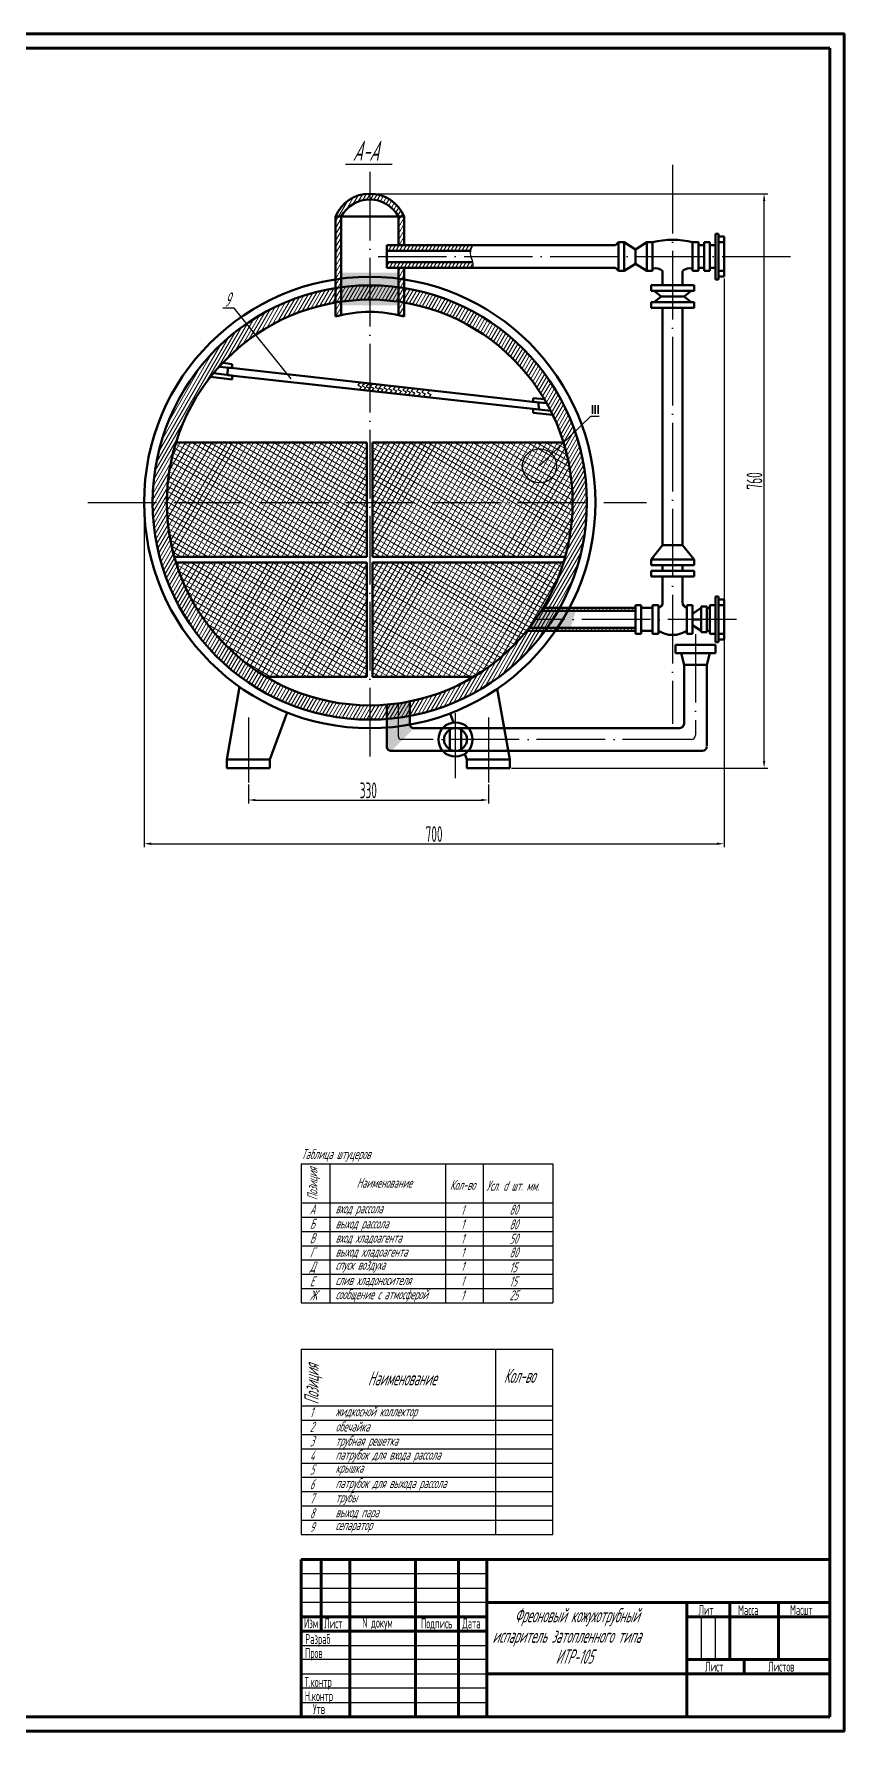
# Paper-space layout 'Испаритель' of a CAD drawing. Header units: millimetres. Extents: x 0 to 1386, y 0 to 594.
# Drawn here: x 557 to 841, y 0 to 594 of the extents above; entities that cross this region are included whole.
import ezdxf

# ---------------------------------------------------------------- set-up
doc = ezdxf.new("R2010")
doc.units = ezdxf.units.MM
doc.header["$PDMODE"] = 3
doc.header["$PDSIZE"] = 5
doc.linetypes.add('ACAD_ISO04W100', pattern=[30, 24, -3, 0, -3])
doc.styles.get("Standard").update_dxf_attribs({"font": 'romans.shx', "width": 0.5, "height": 5.5})
doc.dimstyles.new('DIN', dxfattribs={"dimtxt": 2.5, "dimasz": 2.5, "dimexe": 1.25, "dimexo": 0.625, "dimtad": 1, "dimtih": 1, "dimdec": 4, "dimdsep": 46, "dimlunit": 6, "dimtxsty": 'Standard', "dimcen": 2.5, "dimadec": 0, "dimazin": 0, "dimtfac": 1, "dimtdec": 4, "dimtmove": 0, "dimatfit": 3, "dimfxl": 0, "dimtvp": 1, "dimtolj": 1, "dimtzin": 0, "dimarcsym": 0})
pattern_1 = [(60, (0, -15.6214), (-0.9623707, 0.555625), [])]

# ---------------------------------------------------------------- blocks, each defined once
blk = doc.blocks.new('*D29')
at = {"color": 0, "lineweight": -2}
for p, q in [((632.5, 331.32), (632.5, 324.62)), ((716.5, 331.32), (716.5, 324.62)), ((635, 325.87), (714, 325.87))]:
    blk.add_line(p, q, dxfattribs=at)
at = {"color": 0, "lineweight": 50}
for points in [[(635, 326.28), (635, 325.45), (632.5, 325.87)], [(714, 326.28), (714, 325.45), (716.5, 325.87)]]:
    blk.add_solid(points, dxfattribs=at)
at = {"layer": 'Defpoints', "color": 0, "lineweight": 50}
for p in [(632.5, 331.95), (716.5, 331.95), (716.5, 325.87)]:
    blk.add_point(p, dxfattribs=at)
at = {"color": 0, "lineweight": 25, "insert": (674.5, 329.24), "char_height": 5.5, "attachment_point": 5}
blk.add_mtext('\\A1;330', dxfattribs=at)
blk = doc.blocks.new('*D30')
at = {"color": 0, "lineweight": -2}
for p, q in [((799, 508.46), (799, 309.32)), ((596, 429.38), (596, 309.32)), ((598.5, 310.57), (796.5, 310.57))]:
    blk.add_line(p, q, dxfattribs=at)
at = {"color": 0, "lineweight": 50}
for points in [[(598.5, 310.99), (598.5, 310.15), (596, 310.57)], [(796.5, 310.99), (796.5, 310.15), (799, 310.57)]]:
    blk.add_solid(points, dxfattribs=at)
at = {"layer": 'Defpoints', "color": 0, "lineweight": 50}
for p in [(799, 509.08), (596, 430), (799, 310.57)]:
    blk.add_point(p, dxfattribs=at)
at = {"color": 0, "lineweight": 25, "insert": (697.5, 313.95), "char_height": 5.5, "attachment_point": 5}
blk.add_mtext('\\A1;700', dxfattribs=at)
blk = doc.blocks.new('*D31')
at = {"color": 0, "lineweight": -2}
for p, q in [((675.62, 538.08), (814.27, 538.08)), ((813.02, 339.56), (813.02, 535.58)), ((724.62, 337.06), (814.27, 337.06))]:
    blk.add_line(p, q, dxfattribs=at)
at = {"color": 0, "lineweight": 50}
for points in [[(812.61, 535.58), (813.44, 535.58), (813.02, 538.08)], [(812.61, 339.56), (813.44, 339.56), (813.02, 337.06)]]:
    blk.add_solid(points, dxfattribs=at)
at = {"layer": 'Defpoints', "color": 0, "lineweight": 50}
for p in [(675, 538.08), (813.02, 538.08), (724, 337.06)]:
    blk.add_point(p, dxfattribs=at)
at = {"color": 0, "lineweight": 25, "insert": (809.65, 437.57), "char_height": 5.5, "attachment_point": 5, "rotation": 90}
blk.add_mtext('\\A1;760', dxfattribs=at)

psp = doc.layouts.new('Испаритель')

# ---------------------------------------------------------------- hatches: boundary and pattern name
at = {"lineweight": 20}
h = psp.add_hatch(dxfattribs=at)
h.set_pattern_fill('ANSI31', color=256, scale=0.35, angle=15, style=0)
h.set_pattern_definition(pattern_1)
h.paths.add_polyline_path([(663, 530.08329), (665, 530.08329, -0.59999999), (685, 530.08329), (687, 530.08329, 0.666666667)])
h = psp.add_hatch(dxfattribs=at)
h.set_pattern_fill('ANSI31', color=256, scale=0.35, angle=15, style=0)
h.set_pattern_definition(pattern_1)
h.paths.add_polyline_path([(665, 530.08329), (663, 530.08329), (663, 495.08329, -0.011454371), (665, 495.58735)])
h = psp.add_hatch(dxfattribs=at)
h.set_pattern_fill('ANSI31', color=256, scale=0.35, angle=15, style=0)
h.set_pattern_definition(pattern_1)
h.paths.add_polyline_path([(687, 530.08329), (685, 530.08329), (685, 520.08329), (687, 520.08329)])
h = psp.add_hatch(dxfattribs=at)
h.set_pattern_fill('ANSI31', color=256, scale=0.35, angle=15, style=0)
h.set_pattern_definition(pattern_1)
h.paths.add_polyline_path([(710.87997, 520.08329), (681, 520.08329), (681, 518.08329), (710.13256, 518.08329)])
h = psp.add_hatch(dxfattribs=at)
h.set_pattern_fill('ANSI31', color=256, scale=0.35, angle=15, style=0)
h.set_pattern_definition(pattern_1)
h.paths.add_polyline_path([(710.87443, 514.08329), (681, 514.08329), (681, 512.08329), (710.8584, 512.08329)])
h = psp.add_hatch(dxfattribs=at)
h.set_pattern_fill('ANSI31', color=256, scale=0.35, angle=15, style=0)
h.set_pattern_definition(pattern_1)
h.paths.add_polyline_path([(687, 512.08329), (685, 512.08329), (685, 495.58735, -0.011454371), (687, 495.08329)])
h = psp.add_hatch(dxfattribs=at)
h.set_pattern_fill('ANSI31', color=256, scale=0.35, angle=15, style=0)
edge = h.paths.add_edge_path(flags=16)
edge.add_arc((675, 430), 71, 0, 360)
edge = h.paths.add_edge_path()
edge.add_arc((675, 430), 76, 0, 360)
at = {"lineweight": 50, "true_color": 0xffffff}
for points in [[(685, 510.38747), (665, 510.38747), (665, 498.96443), (685, 498.96443)], [(735.02769, 392.0833), (733.16733, 389.0833), (730.7882, 386.0833), (745.29927, 386.0833), (747.11096, 392.0833)]]:
    psp.add_hatch(color=7, dxfattribs=at).paths.add_polyline_path(points)
at = {"lineweight": 20}
h = psp.add_hatch(dxfattribs=at)
h.set_pattern_fill('ANSI37', color=256, scale=0.5, angle=15, style=0)
h.paths.add_polyline_path([(674, 451), (607.1767, 451, 0.075207907), (604, 430), (674, 430)])
h.paths.add_polyline_path([(674, 430), (604, 430, 0.067830536), (606.58947, 411), (674, 411)])
h = psp.add_hatch(dxfattribs=at)
h.set_pattern_fill('ANSI37', color=256, scale=0.5, angle=15, style=0)
h.paths.add_polyline_path([(742.8233, 451), (676, 451), (676, 430), (746, 430, 0.075207907)])
h.paths.add_polyline_path([(746, 430), (676, 430), (676, 411), (743.41053, 411, 0.067830536)])
h = psp.add_hatch(dxfattribs=at)
h.set_pattern_fill('ANSI37', color=256, scale=0.5, angle=15, style=0)
h.paths.add_polyline_path([(674, 409), (607.1767, 409, 0.185419544), (638.6682, 369), (674, 369)])
h = psp.add_hatch(dxfattribs=at)
h.set_pattern_fill('ANSI37', color=256, scale=0.5, angle=15, style=0)
h.paths.add_polyline_path([(742.8233, 409), (676, 409), (676, 369), (711.25914, 369), (713.61979, 370.42222, 0.175623862)])
at = {"lineweight": 50, "true_color": 0xffffff}
h = psp.add_hatch(color=7, dxfattribs=at)
h.paths.add_polyline_path([(747.11096, 392.0833), (735.02769, 392.0833), (735.64781, 393.0833), (747.11096, 393.0833)], flags=17)
edge = h.paths.add_edge_path(flags=17)
edge.add_line((747.11096, 392.0833), (735.02769, 392.0833))
edge.add_line((745.29927, 386.0833), (747.11096, 392.0833))
edge.add_line((745.29927, 386.0833), (730.7882, 386.0833))
edge.add_line((730.7882, 386.0833), (733.16733, 389.0833))
edge.add_line((735.02769, 392.0833), (733.16733, 389.0833))
edge = h.paths.add_edge_path()
edge.add_line((735.64781, 393.0833), (747.11096, 393.0833))
edge.add_line((735.02769, 392.0833), (735.64781, 393.0833))
edge.add_line((735.02769, 392.0833), (733.16733, 389.0833))
edge.add_line((733.16733, 389.0833), (730.7882, 386.0833))
edge.add_line((729.98627, 385.0833), (730.7882, 386.0833))
edge.add_line((729.98627, 385.0833), (745.29927, 385.0833))
edge.add_line((745.29927, 386.0833), (745.29927, 385.0833))
edge.add_line((745.29927, 386.0833), (747.11096, 392.0833))
edge.add_line((747.11096, 393.0833), (747.11096, 392.0833))
h.paths.add_polyline_path([(745.29927, 386.0833), (745.29927, 385.0833), (729.98627, 385.0833), (730.7882, 386.0833)], flags=17)
at = {"lineweight": 20}
h = psp.add_hatch(dxfattribs=at)
h.set_pattern_fill('ANSI31', color=256, scale=0.35, angle=15, style=0)
h.paths.add_polyline_path([(768, 393.0833), (744.84381, 393.0833, -0.003593203), (744.30602, 392.0833), (768, 392.0833)])
h.paths.add_polyline_path([(744.84381, 393.0833), (741.4316, 393.0833, -0.003779305), (740.86595, 392.0833), (744.30602, 392.0833, 0.003593203)])
h.paths.add_polyline_path([(741.4316, 393.0833), (735.64781, 393.0833, -0.004143272), (735.02769, 392.0833), (740.86595, 392.0833, 0.003779305)])
h.paths.add_polyline_path([(740.66828, 386.0833), (737.0268, 386.0833, -0.004053988), (736.30653, 385.0833), (739.98838, 385.0833, 0.003826767)])
h.paths.add_polyline_path([(768, 386.0833), (740.66828, 386.0833, -0.003826767), (739.98838, 385.0833), (768, 385.0833)])
h.paths.add_polyline_path([(737.0268, 386.0833), (730.7882, 386.0833, -0.004513583), (729.98627, 385.0833), (736.30653, 385.0833, 0.004053988)])
at = {"lineweight": 50, "true_color": 0xffffff}
h = psp.add_hatch(color=7, dxfattribs=at)
edge = h.paths.add_edge_path()
edge.add_line((681, 344.55504), (681, 359.25398))
edge.add_line((681, 359.25398), (685, 359.70775))
edge.add_line((685, 359.70775), (688.99999, 360.39396))
edge.add_line((688.99999, 360.39396), (688.99999, 352.55504))
edge.add_arc((690.44521, 352.50025), 1.44625, 177.82893342, 272.17106658)
edge.add_line((690.49999, 351.05504), (682.5, 343.05504))
edge.add_arc((682.42012, 344.47516), 1.42236, 176.78046186, 273.21953814, ccw=False)

# ---------------------------------------------------------------- linework, layer by layer
at = {"lineweight": 100}
for p, q in [((20, 589), (836, 589)), ((836, 589), (836, 5)), ((651, 60), (651, 5)), ((836, 60), (651, 60)), ((658, 60), (658, 35)), ((668, 60), (668, 5)), ((691, 5), (691, 60)), ((706, 60), (706, 5)), ((716, 60), (716, 5)), ((716, 45), (836, 45)), ((786, 45), (786, 5)), ((801, 45), (801, 25)), ((818, 45), (818, 25)), ((651, 40), (716, 40)), ((786, 40), (836, 40)), ((716, 35), (651, 35)), ((836, 25), (786, 25)), ((806, 25), (806, 20)), ((836, 20), (716, 20)), ((20, 5), (836, 5))]:
    psp.add_line(p, q, dxfattribs=at)
at = {"lineweight": 30}
for p, q in [((666.44473, 548.37589), (682.85025, 548.37589)), ((627.49785, 498.00829), (623.53595, 498.00829)), ((647.44763, 473.24643), (627.49785, 498.00829)), ((734.39225, 442.84622), (752.32644, 460.26099)), ((752.32644, 460.26099), (755.30187, 460.26099))]:
    psp.add_line(p, q, dxfattribs=at)
at = {"linetype": 'ACAD_ISO04W100', "lineweight": 30}
for p, q in [((781, 548.16958), (781, 352.55504)), ((675, 545.70472), (675, 340.8924)), ((677.87998, 516.08329), (822.63708, 516.08329)), ((576.35061, 430), (771.89031, 430)), ((803.32403, 389.0833), (733.02434, 389.0833)), ((789, 383.96231), (789, 348.55504)), ((685, 348.05504), (685, 359.70775)), ((632.5, 354.77759), (632.5, 331.94823)), ((705, 333.51363), (705, 356.25796)), ((716.5, 354.77759), (716.5, 331.94823)), ((787.5, 347.05504), (686, 347.05504))]:
    psp.add_line(p, q, dxfattribs=at)
at = {"lineweight": 50}
for p, q in [((675, 530.08329), (663, 530.08329)), ((663, 530.08329), (663, 495.08329)), ((665, 530.08329), (665, 495.58735)), ((675, 530.08329), (687, 530.08329)), ((685, 530.08329), (685, 520.08329)), ((687, 530.08329), (687, 520.08329)), ((796, 524.0833), (796, 508.0833)), ((796, 524.0833), (797, 524.0833)), ((797, 524.0833), (797, 508.0833)), ((797, 524.0833), (797, 523.0833)), ((797, 523.0833), (799, 523.0833)), ((799, 523.0833), (799, 509.0833)), ((681, 520.08329), (761, 520.08329)), ((681, 520.08329), (681, 512.08329)), ((681, 518.08329), (710.13256, 518.08329)), ((761, 520.08329), (762, 521.0833)), ((762, 521.0833), (762, 511.0833)), ((762, 521.0833), (764, 521.0833)), ((764, 521.0833), (764, 511.0833)), ((764, 521.0833), (768, 518.5833)), ((768, 518.5833), (772, 521.0833)), ((768, 518.5833), (768, 513.5833)), ((772, 521.0833), (772, 511.0833)), ((772, 521.0833), (774, 521.0833)), ((774, 521.0833), (774, 511.0833)), ((788, 521.0833), (788, 511.0833)), ((788, 521.0833), (790, 521.0833)), ((790, 521.0833), (790, 511.0833)), ((790, 520.08329), (792, 520.08329)), ((792, 521.0833), (792, 511.0833)), ((792, 521.0833), (794, 521.0833)), ((794, 521.0833), (794, 511.0833)), ((794, 520.08329), (796, 520.08329)), ((797, 521.0833), (799, 521.0833)), ((681, 514.08329), (710.87443, 514.08329)), ((681, 512.08329), (761, 512.08329)), ((685, 512.08329), (685, 495.58735)), ((687, 512.08329), (687, 495.08329)), ((761, 512.08329), (762, 511.0833)), ((762, 511.0833), (764, 511.0833)), ((764, 511.0833), (768, 513.5833)), ((768, 513.5833), (772, 511.0833)), ((772, 511.0833), (774, 511.0833)), ((777.5, 506.0833), (777.5, 511.0833)), ((784.5, 506.0833), (784.5, 511.0833)), ((788, 511.0833), (790, 511.0833)), ((790, 512.08329), (792, 512.08329)), ((792, 511.0833), (794, 511.0833)), ((794, 512.08329), (796, 512.08329)), ((799, 511.0833), (797, 511.0833)), ((773.5, 506.0833), (788.5, 506.0833)), ((773.5, 506.0833), (773.5, 504.0833)), ((788.5, 506.0833), (788.5, 504.0833)), ((797, 508.0833), (796, 508.0833)), ((799, 509.0833), (797, 509.0833)), ((773.5, 504.0833), (788.5, 504.0833)), ((773.5, 500.0833), (788.5, 500.0833)), ((773.5, 500.0833), (773.5, 498.0833)), ((774.5, 504.0833), (777, 502.0833)), ((774.5, 500.0833), (777, 502.0833)), ((785, 502.0833), (777, 502.0833)), ((787.5, 504.0833), (785, 502.0833)), ((785, 502.0833), (787.5, 500.0833)), ((788.5, 500.0833), (788.5, 498.0833)), ((773.5, 498.0833), (788.5, 498.0833)), ((777.5, 498.0833), (777.5, 415.0833)), ((784.5, 498.0833), (784.5, 415.0833)), ((626.88671, 474.4397), (620.25983, 475.2163)), ((626.88671, 477.02524), (622.47637, 477.54208)), ((626.88671, 478.37857), (623.65668, 478.87982)), ((626.88671, 477.02524), (626.88671, 478.37857)), ((626.88671, 473.08637), (619.26164, 473.97994)), ((626.88671, 473.08637), (626.88671, 474.4397)), ((700.35585, 466.29706), (651.85321, 471.67265)), ((732.17291, 465.24364), (732.17291, 466.57116)), ((736.11739, 466.13399), (732.17291, 466.57116)), ((736.93384, 464.71598), (732.17291, 465.24364)), ((734.0489, 465.03572), (736.93384, 464.71598)), ((738.33542, 462.08776), (732.17291, 462.77076)), ((732.17291, 461.44324), (732.17291, 462.77076)), ((739.0275, 460.68354), (732.17291, 461.44324)), ((674, 451), (607.1767, 451)), ((674, 451), (674, 411)), ((676, 451), (676, 411)), ((676, 451), (742.8233, 451)), ((606.58947, 411), (674, 411)), ((676, 411), (743.41053, 411)), ((773.5, 410.0833), (777.5, 415.0833)), ((773.5, 410.0833), (788.5, 410.0833)), ((773.5, 410.0833), (773.5, 408.0833)), ((777.5, 415.0833), (784.5, 415.0833)), ((788.5, 410.0833), (784.5, 415.0833)), ((788.5, 410.0833), (788.5, 408.0833)), ((607.1767, 409), (674, 409)), ((674, 409), (674, 369)), ((676, 409), (742.8233, 409)), ((676, 409), (676, 369)), ((773.5, 408.0833), (788.5, 408.0833)), ((773.5, 406.0833), (788.5, 406.0833)), ((773.5, 406.0833), (773.5, 404.0833)), ((773.5, 404.0833), (788.5, 404.0833)), ((777.5, 408.0833), (777.5, 406.0833)), ((777.5, 404.0833), (777.5, 395.0833)), ((784.5, 408.0833), (784.5, 406.0833)), ((784.5, 404.0833), (784.5, 395.0833)), ((788.5, 406.0833), (788.5, 404.0833)), ((768, 392.0833), (735.02769, 392.0833)), ((768, 393.0833), (735.64781, 393.0833)), ((741.4316, 393.0833), (735.64781, 393.0833)), ((742.60623, 392.0833), (740.86595, 392.0833)), ((768, 394.08331), (768, 384.08331)), ((768, 394.08331), (770, 394.08331)), ((770, 394.08331), (770, 384.08331)), ((774, 393.0833), (770, 393.0833)), ((774, 394.08331), (774, 384.08331)), ((774, 394.08331), (776, 394.08331)), ((776, 394.08331), (776, 384.08331)), ((786, 394.08331), (786, 384.08331)), ((786, 394.08331), (788, 394.08331)), ((788, 394.08331), (788, 384.08331)), ((791, 393.0833), (788, 391.0833)), ((793, 393.5833), (791, 393.5833)), ((791, 393.5833), (791, 384.5833)), ((793, 393.5833), (793, 384.5833)), ((794, 393.0833), (793, 393.0833)), ((794, 394.08331), (794, 384.08331)), ((794, 394.08331), (796, 394.08331)), ((796, 397.08331), (796, 381.08331)), ((796, 397.08331), (797, 397.08331)), ((796, 394.08331), (796, 384.08331)), ((797, 397.08331), (797, 381.08331)), ((797, 397.08331), (797, 396.08331)), ((797, 396.08331), (799, 396.08331)), ((797, 394.08331), (799, 394.08331)), ((799, 396.08331), (799, 382.08331)), ((788, 389.0833), (791, 389.0833)), ((791, 385.0833), (788, 387.0833)), ((768, 385.0833), (729.98627, 385.0833)), ((768, 386.0833), (730.7882, 386.0833)), ((768, 384.08331), (770, 384.08331)), ((774, 385.0833), (770, 385.0833)), ((774, 384.08331), (776, 384.08331)), ((782, 380.22809), (796, 380.22809)), ((782, 380.22809), (782, 377.2281)), ((786, 384.08331), (788, 384.08331)), ((793, 384.5833), (791, 384.5833)), ((794, 385.0833), (793, 385.0833)), ((794, 384.08331), (796, 384.08331)), ((797, 381.08331), (796, 381.08331)), ((796, 380.22809), (796, 377.2281)), ((799, 384.08331), (797, 384.08331)), ((799, 382.08331), (797, 382.08331)), ((782, 377.2281), (796, 377.2281)), ((784, 377.2281), (785, 373.2281)), ((794, 377.2281), (793, 373.2281)), ((638.6682, 369), (674, 369)), ((676, 369), (711.3318, 369)), ((709.6198, 368.01234), (713.61979, 370.42222)), ((785, 373.2281), (793, 373.2281)), ((785, 373.2281), (785, 352.55504)), ((793, 373.2281), (793, 344.79478)), ((625, 340.05504), (629.42348, 365.47264)), ((705.6198, 365.942), (709.6198, 368.01234)), ((724, 340.05504), (719.63818, 364.82)), ((640, 340.05504), (646.0636, 356.49024)), ((681, 344.55504), (681, 359.25398)), ((688.99999, 352.55504), (688.99999, 360.39396)), ((783.5, 351.05504), (690.49999, 351.05504)), ((703, 350.51914), (703, 343.59094)), ((704.31889, 353.01626), (703.17133, 356.19366)), ((707, 350.51914), (707, 343.59094)), ((625, 340.05504), (640, 340.05504)), ((625, 340.05504), (625, 337.05504)), ((640, 337.05504), (640, 340.05504)), ((791.5, 343.05504), (682.5, 343.05504)), ((709, 340.05504), (708.28516, 342.03431)), ((709, 340.05504), (724, 340.05504)), ((709, 340.05504), (709, 337.05504)), ((724, 337.05504), (724, 340.05504)), ((625, 337.05504), (640, 337.05504)), ((709, 337.05504), (724, 337.05504))]:
    psp.add_line(p, q, dxfattribs=at)
at = {"lineweight": 35}
for p, q in [((752.9003, 464.01611), (752.9003, 461.01611)), ((753.90028, 464.01611), (753.90028, 461.01611)), ((754.9003, 464.01611), (754.9003, 461.01611))]:
    psp.add_line(p, q, dxfattribs=at)
for p, q in [((651, 198.57155), (651, 184.87403)), ((651, 198.57155), (739.03939, 198.57155)), ((661, 198.57155), (661, 149.87403)), ((701.6482, 149.87403), (701.6482, 198.57155)), ((714.75989, 149.87403), (714.75989, 198.57155)), ((739.03939, 198.57155), (739.03939, 149.87403)), ((651, 184.87403), (651, 179.87403)), ((651, 184.87403), (739.03939, 184.87403)), ((651, 179.87403), (651, 174.87403)), ((651, 179.87403), (739.03939, 179.87403)), ((651, 174.87403), (651, 169.87403)), ((651, 174.87403), (739.03939, 174.87403)), ((651, 169.87403), (651, 164.87403)), ((651, 169.87403), (739.03939, 169.87403)), ((651, 164.87403), (651, 159.87403)), ((651, 164.87403), (739.03939, 164.87403)), ((651, 159.87403), (651, 154.87403)), ((651, 159.87403), (739.03939, 159.87403)), ((651, 154.87403), (739.03939, 154.87403)), ((651, 154.87403), (651, 149.87403)), ((651, 149.87403), (739.03939, 149.87403)), ((651, 133.63341), (651, 113.81692)), ((651, 133.63341), (739.03939, 133.63341)), ((719.11957, 68.81692), (719.11957, 133.63341)), ((739.03939, 68.81692), (739.03939, 133.63341)), ((651, 113.81692), (651, 108.81692)), ((651, 113.81692), (739.03939, 113.81692)), ((651, 108.81692), (651, 103.81692)), ((651, 108.81692), (739.03939, 108.81692)), ((651, 103.81692), (651, 98.81692)), ((651, 103.81692), (739.03939, 103.81692)), ((651, 98.81692), (651, 93.81692)), ((651, 98.81692), (739.03939, 98.81692)), ((651, 93.81692), (651, 88.81692)), ((651, 93.81692), (739.03939, 93.81692)), ((651, 88.81692), (651, 83.81692)), ((651, 88.81692), (739.03939, 88.81692)), ((651, 83.81692), (739.03939, 83.81692)), ((651, 83.81692), (651, 78.81692)), ((651, 78.81692), (651, 73.81692)), ((651, 78.81692), (739.03939, 78.81692)), ((651, 73.81692), (651, 68.81692)), ((651, 73.81692), (739.03939, 73.81692)), ((651, 68.81692), (739.03939, 68.81692)), ((651, 60), (658, 60)), ((651, 60), (716, 60)), ((716, 60), (706, 60)), ((716, 60), (716, 45)), ((836, 5), (836, 60)), ((651, 55), (651, 50)), ((716, 55), (651, 55)), ((651, 50), (716, 50)), ((716, 50), (716, 45)), ((651, 45), (651, 40)), ((716, 45), (651, 45)), ((786, 45), (801, 45)), ((786, 45), (786, 40)), ((836, 45), (786, 45)), ((801, 45), (818, 45)), ((716, 40), (716, 35)), ((786, 40), (791, 40)), ((791, 40), (791, 25)), ((796, 25), (796, 40)), ((651, 35), (651, 30)), ((651, 30), (716, 30)), ((716, 30), (716, 25)), ((651, 25), (651, 20)), ((716, 25), (651, 25)), ((791, 25), (796, 25)), ((801, 25), (806, 25)), ((836, 20), (836, 25)), ((651, 20), (716, 20)), ((716, 20), (716, 15)), ((836, 5), (836, 20)), ((651, 15), (651, 10)), ((716, 15), (651, 15)), ((651, 10), (716, 10)), ((706, 5), (691, 5))]:
    psp.add_line(p, q)
at = {"lineweight": 106}
for p, q in [((691, 60), (668, 60)), ((20, 5), (836, 5))]:
    psp.add_line(p, q, dxfattribs=at)
at = {"lineweight": 100}
psp.add_lwpolyline([(0, 594), (841, 594), (841, 0), (0, 0)], close=True, dxfattribs=at)
at = {"lineweight": 50}
psp.add_lwpolyline([(625.30509, 477.20219), (734.0489, 465.03572), (734.18114, 462.54818), (625.20978, 474.62556)], close=True, dxfattribs=at)
at = {"lineweight": 30}
for points in [[(671.7203, 471.94365), (670.79832, 471.02835), (672.03127, 470.4484), (671.35386, 469.51138)], [(673.24264, 471.69333), (672.32066, 470.77804), (673.55362, 470.19809), (672.87621, 469.26106)], [(674.63483, 471.46141), (673.71285, 470.54611), (674.9458, 469.96616), (674.26839, 469.02914)], [(676.11406, 471.51825), (675.19208, 470.60296), (676.42504, 470.02301), (675.74763, 469.08598)], [(677.8011, 471.25517), (676.87912, 470.33988), (678.11207, 469.75993), (677.43466, 468.8229)], [(679.21284, 471.08401), (678.29086, 470.16872), (679.52382, 469.58877), (678.8464, 468.65174)], [(680.79513, 471.08401), (679.87315, 470.16872), (681.1061, 469.58877), (680.42869, 468.65174)], [(682.41832, 470.75798), (681.49634, 469.84268), (682.72929, 469.26273), (682.05188, 468.32571)], [(684.05913, 470.6377), (683.13715, 469.7224), (684.3701, 469.14245), (683.69269, 468.20543)], [(685.69596, 470.45629), (684.77398, 469.54099), (686.00694, 468.96104), (685.32953, 468.02402)], [(687.4618, 470.26058), (686.53982, 469.34528), (687.77277, 468.76533), (687.09536, 467.82831)], [(688.86387, 470.10518), (687.94189, 469.18989), (689.17485, 468.60994), (688.49744, 467.67291)], [(690.38571, 469.93652), (689.46373, 469.02122), (690.69668, 468.44127), (690.01927, 467.50425)], [(692.26807, 469.72789), (691.34609, 468.8126), (692.57904, 468.23265), (691.90163, 467.29562)], [(694.12305, 469.52231), (693.20107, 468.60701), (694.43403, 468.02706), (693.75662, 467.09003)], [(696.07723, 469.30572), (695.15525, 468.39043), (696.3882, 467.81048), (695.71079, 466.87345)]]:
    psp.add_lwpolyline(points, dxfattribs=at)
at = {"lineweight": 50}
for centre, radius in [((675, 430), 79), ((675, 430), 76), ((675, 430), 71), ((705, 347.05504), 6), ((705, 347.05504), 4)]:
    psp.add_circle(centre, radius, dxfattribs=at)
at = {"lineweight": 30}
psp.add_circle((734.39225, 442.84622), 6, dxfattribs=at)
at = {"lineweight": 50}
for centre, radius, start, end in [((675, 525.08329), 13, 22.61986495, 157.38013505), ((675, 524.74996), 11.33333, 28.07249157, 151.92751218), ((781, 494.22609), 27.75446, 75.3915676, 104.60842809), ((774.89367, 507.96904), 4.06099, 50.07396885, 102.71265477), ((787.10633, 507.96904), 4.06099, 77.28734523, 129.92603115), ((675, 451.68959), 45.02236, 74.54186487, 105.45813513), ((775.65997, 394.92333), 1.84697, 280.60872368, 4.96876654), ((786.34003, 394.92333), 1.84697, 175.03123346, 259.39128795), ((781, 393.04046), 9.39768, 237.85620117, 302.14379955), ((690.44521, 352.50025), 1.44625, 177.82893342, 272.17106658), ((783.36262, 352.69242), 1.64313, 274.79606154, 355.20393846), ((682.42012, 344.47516), 1.42236, 176.78046186, 273.21953814), ((791.38013, 344.67491), 1.6243, 274.23207334, 355.76792666)]:
    psp.add_arc(centre, radius, start, end, dxfattribs=at)
at = {"lineweight": 30}
for centre, radius, start, end in [((686.08579, 348.14084), 1.08918, 184.51787206, 265.48212794), ((787.37018, 348.68486), 1.63498, 274.55411628, 355.44588372)]:
    psp.add_arc(centre, radius, start, end, dxfattribs=at)
psp.add_spline([(711, 520.08329), (710.14712, 517.20228), (711, 514.08329), (711, 512.08329)], degree=3, dxfattribs=at)

# ---------------------------------------------------------------- texts
at = {"lineweight": -3, "oblique": 20, "width": 0.5}
psp.add_text('А-А', height=7, dxfattribs=at).set_placement((669.0164, 549.62158))
at = {"oblique": 20, "width": 0.5}
for s, height, p in [('9', 5, (624.02186, 498.53666)), ('Таблица штуцеров', 3.5, (651, 200.23947)), ('Наименование', 3.5, (670.39036, 190.14727)), ('Кол-во', 3.5, (703.03692, 189.41274)), ('Усл. d шт. мм.', 3.5, (715.77137, 189.12166)), ('вход рассола                                          ', 3.5, (663, 181.22203)), ('выход рассола', 3.5, (663, 175.90265)), ('вход хладоагента', 3.5, (663, 170.94252)), ('Г', 3.5, (654, 165.73983)), ('выход хладоагента', 3.5, (663, 166.04489)), ('Д', 3.5, (654, 160.84504)), ('спуск воздуха', 3.5, (663, 161.43974)), ('Е', 3.5, (654, 155.69211)), ('слив хладоносителя', 3.5, (663, 156.08163)), ('сообщение с атмосферой', 3.5, (663, 151.13112)), ('Наименование', 5, (674.32638, 120.97804)), ('Кол-во', 5, (721.87758, 121.84914)), ('жидкосной коллектор                                                     ', 3.5, (663, 110.16492)), ('обечайка', 3.5, (663, 104.84554)), ('трубная решетка', 3.5, (663, 99.88542)), ('4', 3.5, (654, 94.68273)), ('патрубок для входа рассола', 3.5, (663, 94.98779)), ('5', 3.5, (654, 89.78793)), ('крышка', 3.5, (663, 90.38264)), ('6', 3.5, (654, 84.63501)), ('патрубок для выхода рассола', 3.5, (663, 85.02453)), ('трубы', 3.5, (663, 80.07401)), ('выход пара', 3.5, (663, 74.84651)), ('сепаратор', 3.5, (663, 70.34863)), ('Фреоновый кожухотрубный ', 5, (725.60233, 38.04459)), ('испаритель затопленного типа', 5, (717.89457, 30.86737)), ('ИТР-105', 5, (740.01501, 23.54826))]:
    psp.add_text(s, height=height, dxfattribs=at).set_placement(p)
for s, height, rotation, p in [('Позиция', 3.5, 90, (656.68544, 185.82388)), ('А', 3.5, 1, (654, 180.88313)), ('80', 3.5, 1, (723.86505, 180.71754)), ('Б', 3.5, 1, (654, 175.77383)), ('1', 3.5, 1, (706.86505, 180.58025)), ('1', 3.5, 1, (706.86505, 175.59886)), ('80', 3.5, 1, (723.86505, 175.55888)), ('В', 3.5, 1, (654, 170.72618)), ('1', 3.5, 1, (706.86505, 170.50044)), ('50', 3.5, 1, (723.86505, 170.53012)), ('1', 3.5, 1, (706.86505, 165.70356)), ('80', 3.5, 1, (723.86505, 165.7226)), ('1', 3.5, 1, (706.86505, 160.81034)), ('15', 3.5, 1, (723.86505, 160.52335)), ('1', 3.5, 1, (706.86505, 155.7223)), ('15', 3.5, 1, (723.86505, 155.58661)), ('Ж', 3.5, 1, (654, 150.68979)), ('1', 3.5, 1, (706.86505, 150.74091)), ('25', 3.5, 1, (723.86505, 150.73266)), ('Позиция', 5, 90, (657.14378, 114.29369)), ('1', 3.5, 1, (654, 109.82602)), ('2', 3.5, 1, (654, 104.71673)), ('3', 3.5, 1, (654, 99.66908)), ('7', 3.5, 1, (654, 79.63269)), ('8', 3.5, 1, (654, 74.47581)), ('9', 3.5, 1, (654, 69.62144))]:
    psp.add_text(s, height=height, rotation=rotation, dxfattribs=at).set_placement(p)
at = {"lineweight": 15, "width": 0.5}
for s, p in [(' Лит', (788.69284, 40.6489)), (' Масса', (802.54782, 40.58677)), ('Масшт', (822.07881, 40.66808)), ('Изм ', (651.96118, 35.97347)), ('Лист', (659.06927, 35.96194)), (' N докум', (671.01094, 36.18197)), ('Подпись', (692.94173, 35.94335)), ('Дата', (707.41123, 35.94335)), ('Разраб    ', (652.41785, 30.4719)), ('Пров      ', (652.31078, 25.55354)), (' Лист', (791.06017, 20.81523)), (' Листов', (813.12624, 20.81523)), ('Т.контр', (652.18776, 15.4254)), ('Н.контр', (652.25918, 10.50132)), (' Утв', (653.75901, 5.93405))]:
    psp.add_text(s, height=3.5, dxfattribs=at).set_placement(p)

# ---------------------------------------------------------------- dimensions: what is measured, and where the dimension line sits
at = {"lineweight": 25}
dim = psp.add_linear_dim(base=(813.0231, 538.08329), p1=(724, 337.05504), p2=(675, 538.08329), angle=90, text='760', dimstyle='DIN', override={"dimtad": 1, "dimtih": 0}, dxfattribs=at)
dim.commit()
dim.dimension.update_dxf_attribs({"geometry": '*D31', "text_midpoint": (809.6481, 437.56917)})
for base, p1, p2, text, picture, middle in [((799, 310.57118), (596, 430), (799, 509.0833), '700', '*D30', (697.5, 313.94618)), ((716.5, 325.86798), (632.5, 331.94823), (716.5, 331.94823), '330', '*D29', (674.5, 329.24298))]:
    dim = psp.add_linear_dim(base=base, p1=p1, p2=p2, text=text, dimstyle='DIN', dxfattribs=at)
    dim.commit()
    dim.dimension.update_dxf_attribs({"geometry": picture, "text_midpoint": middle})

doc.saveas('drawing.dxf')
